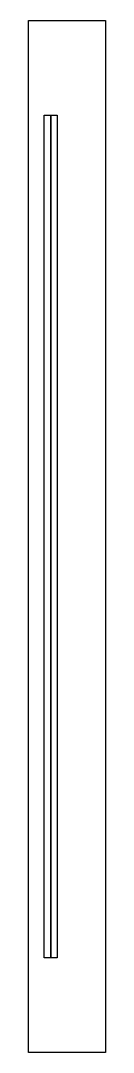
# Model space of a CAD drawing. Header units: inches. Extents: x 96 to 114, y 29 to 269.
import ezdxf

# ---------------------------------------------------------------- set-up
doc = ezdxf.new("R2010")
doc.units = ezdxf.units.IN
doc.header["$MEASUREMENT"] = 0
doc.layers.add('Layer 2', color=7, linetype='Continuous')

# ---------------------------------------------------------------- blocks, each defined once
blk = doc.blocks.new('block 2')
at = {"color": 7, "lineweight": 25, "true_color": 0xffffff}
blk.add_lwpolyline([(99.83, 246.52), (102.83, 246.52), (102.83, 50.52), (99.83, 50.52), (99.83, 246.52)], dxfattribs=at)
blk = doc.blocks.new('block 3')
at = {"color": 7, "lineweight": 25, "true_color": 0xffffff}
blk.add_lwpolyline([(96.13, 268.52), (114.13, 268.52), (114.13, 28.52), (96.13, 28.52), (96.13, 268.52)], dxfattribs=at)

msp = doc.modelspace()

# ---------------------------------------------------------------- linework, layer by layer
at = {"layer": 'Layer 2', "color": 7, "lineweight": 35, "true_color": 0xffffff}
msp.add_lwpolyline([(101.33, 246.52), (101.33, 50.52)], dxfattribs=at)

# ---------------------------------------------------------------- block references
for name in ['block 3', 'block 2']:
    msp.add_blockref(name, (0, 0))

doc.saveas('drawing.dxf')
